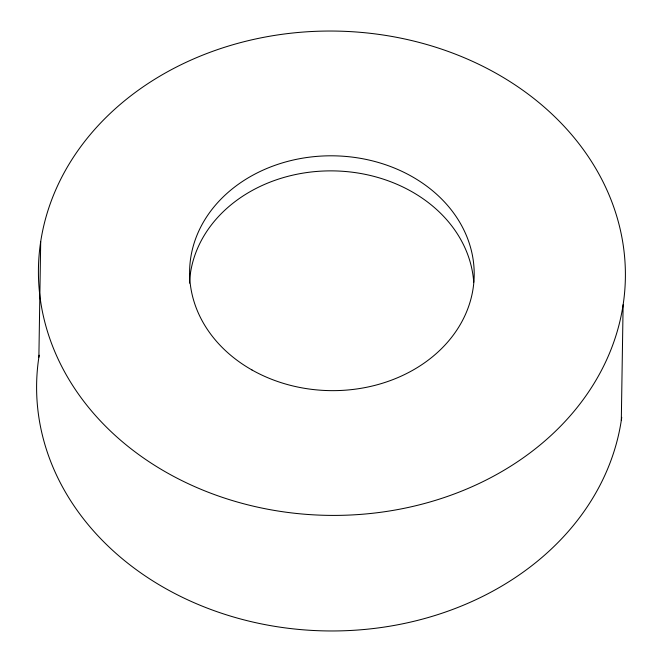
<?xml version="1.0" encoding="UTF-8"?>
<svg xmlns="http://www.w3.org/2000/svg" width="662" height="662" viewBox="0 0 662 662"><rect width="100%" height="100%" fill="white"/><g stroke="black" fill="none" stroke-linecap="round" stroke-linejoin="round"><path stroke-width="0.99" d="M38.876 357.207L40.696 241.647M621.304 420.353L623.124 304.793A293.506 242.176 0.9 0 0 217.906 49.484A293.506 242.176 0.9 0 0 154.693 465.386A293.506 242.176 0.9 0 0 623.124 304.793M621.742 417.341A293.506 242.176 0.9 0 1 294.209 628.966A293.506 242.176 0.9 0 1 39.19 355.196M189.473 283.129A142.305 117.414 0.9 0 1 330.239 170.87A142.305 117.414 0.9 0 1 473.727 282.186M251.982 369.975A142.305 117.414 0.9 0 0 473.827 282.475A142.305 117.414 0.9 0 0 269.914 167.221A142.305 117.414 0.9 0 0 251.982 369.975"/></g></svg>
